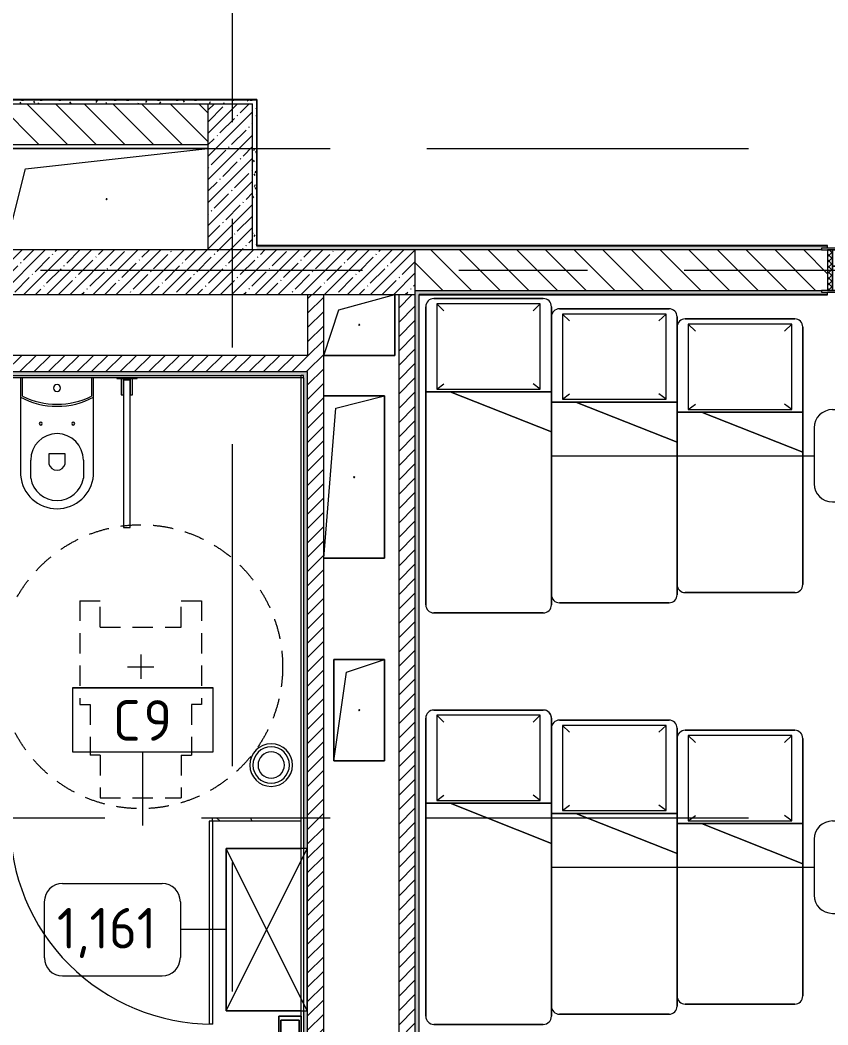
# Model space of a CAD drawing. Header units: millimetres. Extents: x 957 to 67880, y -2706 to 27400.
# Drawn here: x 42133 to 46117, y 6779 to 11733 of the extents above; entities that cross this region are included whole.
import ezdxf

# ---------------------------------------------------------------- set-up
doc = ezdxf.new("R2010")
doc.units = ezdxf.units.MM
doc.linetypes.add('200_ШТРИХ__ш1_п0_6_', pattern=[160, 100, -60])
doc.linetypes.add('Осевая', pattern=[3175, 635, -476.25, 1587.5, -476.25])
for name, color, linetype, lineweight in [('A-DOOR', 7, 'Continuous', 9), ('A-DOOR-FRAM-2', 7, 'Continuous', 9), ('A-GENM', 7, 'Continuous', 9), ('A-GENM-IDEN', 7, 'Continuous', 9), ('A-WALL', 7, 'Continuous', 9), ('I-FURN-IDEN', 7, 'Continuous', 9), ('I-WALL', 7, 'Continuous', 9), ('P-SANR-FIXT-2', 7, 'Continuous', 13), ('Оси-2', 7, 'Осевая', 9)]:
    doc.layers.add(name, color=color, linetype=linetype, lineweight=lineweight)
for name, color, linetype, lineweight, true_color in [('A-DOOR-1', 7, 'Continuous', 9, 0xc0c0c0), ('A-DOOR-FRAM-1', 7, 'Continuous', 9, 0xc0c0c0), ('A-WALL-1', 9, 'Continuous', 9, 0x808080), ('A-WALL-FNSH-1', 9, 'Continuous', 9, 0x808080), ('I-FURN-1', 9, 'Continuous', 9, 0x808080), ('I-FURN-2', 9, '200_ШТРИХ__ш1_п0_6_', 9, 0x808080), ('P-SANR-FIXT-1', 9, 'Continuous', 13, 0x808080)]:
    doc.layers.add(name, color=color, linetype=linetype, lineweight=lineweight, true_color=true_color)
doc.styles.add('GOST Common_4', font='GOST_Common.ttf', dxfattribs={"height": 200})
pattern_1 = [(45, (-57529.54, 0), (-35.35534, 35.35534), [])]
pattern_2 = [(45, (-57529.54, 0), (-57.024626, 57.024626), []), (45, (-57472.52, 0), (-57.024626, 57.024626), [100.806, -20.161, 3.353, -16.808])]
pattern_3 = [(135, (-57529.54, 0), (-70.71068, -70.71068), [])]
pattern_4 = [(0, (-57529.542, 0), (121.92, 30.48), [10.058, -81.382, 10.058, -81.382, -487.68]), (0, (-57529.542, 0), (121.92, 30.48), [-182.88, 10.058, -172.822, 10.058, -81.382, -213.36]), (0, (-57529.542, 0), (121.92, 30.48), [-457.2, 10.058, -50.902, 10.058, -142.342]), (120, (-57483.822, 15.24), (-87.356454, 90.345817), [10.058, -81.382, 10.058, -81.382, -487.68]), (120, (-57483.822, 15.24), (-87.356454, 90.345817), [-182.88, 10.058, -172.822, 10.058, -81.382, -213.36]), (120, (-57483.822, 15.24), (-87.356454, 90.345817), [-457.2, 10.058, -50.902, 10.058, -142.342]), (240, (-57468.582, 76.2), (-34.563546, -120.825817), [10.058, -81.382, 10.058, -81.382, -487.68]), (240, (-57468.582, 76.2), (-34.563546, -120.825817), [-182.88, 10.058, -172.822, 10.058, -81.382, -213.36]), (240, (-57468.582, 76.2), (-34.563546, -120.825817), [-457.2, 10.058, -50.902, 10.058, -142.342])]

# ---------------------------------------------------------------- blocks, each defined once
blk = doc.blocks.new('110_Дверь_СКБ_2Ст - Д-6_л__ ДОО_Дв_1450x2100h_Дверь из раздевальной в коридор-25835678-План расстановки мебели и оборудования 3 этажа в осях 23-33')
at = {"layer": 'A-DOOR'}
h = blk.add_hatch(dxfattribs=at)
h.set_pattern_fill('FP_18', color=256, style=0, pattern_type=2)
h.set_pattern_definition([(135, (1576.41, 164.685), (-14.14214, -14.14214), []), (225, (1576.41, 164.685), (14.14214, -14.14214), [])])
h.paths.add_polyline_path([(712.5, -100), (737.5, -100), (737.5, 100), (712.5, 99.8), (712.5, -99.8)])
at = {"layer": 'A-DOOR-FRAM-2'}
h = blk.add_hatch(dxfattribs=at)
h.set_pattern_fill('FP_19', color=256, style=0, pattern_type=2)
h.set_pattern_definition([(45, (-546.384, 164.685), (-14.1421, 14.1421), []), (135, (-546.384, 164.685), (-14.1421, -14.1421), [])])
h.paths.add_polyline_path([(-712.5, -100), (-687.5, -99.8), (-687.5, 100), (-712.5, 100)])
at = {"layer": 'A-DOOR-1'}
for p, q in [((662.5, 1050), (612.5, 1050)), ((612.5, 1050), (612.5, 100)), ((662.5, 100), (662.5, 1050)), ((-637.5, 450), (-637.5, 100)), ((-587.5, 450), (-637.5, 450)), ((-587.5, 100), (-587.5, 450)), ((-637.5, 100), (-587.5, 100)), ((612.5, 100), (662.5, 100))]:
    blk.add_line(p, q, dxfattribs=at)
for centre, radius, start, end in [((662.5, 100), 950, 90, 180), ((-637.5, 100), 350, 360, 90)]:
    blk.add_arc(centre, radius, start, end, dxfattribs=at)
at = {"layer": 'A-DOOR-FRAM-1'}
for p, q in [((-672.5, 108), (-742.5, 108)), ((-742.5, 108), (-742.5, 100)), ((-742.5, 100), (-672.5, 100)), ((-687.5, 100), (-712.5, 100)), ((-712.5, 100), (-712.5, -100)), ((-637.5, 100), (-687.5, 100)), ((-687.5, 100), (-687.5, 20)), ((-687.5, -100), (-687.5, 100)), ((-672.5, 100), (-672.5, 108)), ((-637.5, 50), (-637.5, 100)), ((662.5, 100), (662.5, 50)), ((712.5, 100), (662.5, 100)), ((767.5, 108), (697.5, 108)), ((697.5, 108), (697.5, 100)), ((697.5, 100), (767.5, 100)), ((712.5, 20), (712.5, 100)), ((737.5, 100), (712.5, 100)), ((712.5, 100), (712.5, -100)), ((737.5, -100), (737.5, 100)), ((767.5, 100), (767.5, 108)), ((-627.5, 50), (-637.5, 50)), ((-627.5, 20), (-627.5, 50)), ((662.5, 50), (652.5, 50)), ((652.5, 50), (652.5, 20)), ((-687.5, 20), (-627.5, 20)), ((-672.5, 20), (-687.5, 20)), ((-687.5, 20), (-687.5, -100)), ((-672.5, -100), (-672.5, 20)), ((652.5, 20), (712.5, 20)), ((712.5, 20), (697.5, 20)), ((697.5, 20), (697.5, -100)), ((712.5, -100), (712.5, 20)), ((-672.5, -100), (-742.5, -100)), ((-742.5, -100), (-742.5, -108)), ((-742.5, -108), (-672.5, -108)), ((-712.5, -100), (-687.5, -100)), ((-687.5, -100), (-672.5, -100)), ((-672.5, -108), (-672.5, -100)), ((697.5, -100), (712.5, -100)), ((767.5, -100), (697.5, -100)), ((697.5, -100), (697.5, -108)), ((697.5, -108), (767.5, -108)), ((712.5, -100), (737.5, -100)), ((767.5, -108), (767.5, -100))]:
    blk.add_line(p, q, dxfattribs=at)
blk = doc.blocks.new('FRT_2D_Символ _разворот МГН_1 - D1_4_Символ доступности разворота МГН _360__-18618045-План расстановки мебели и оборудования 3 этажа в осях 23-33')
at = {"layer": 'I-FURN-1'}
for p, q in [((0, 60.4), (0, -59.6)), ((-65, 0), (65, 0))]:
    blk.add_line(p, q, dxfattribs=at)
at = {"layer": 'I-FURN-2'}
for p, q in [((-300, 325.4), (-300, -185.8)), ((-300, 325.4), (-200, 325.4)), ((-200, 195.4), (-200, 325.4)), ((200, 325.4), (300, 325.4)), ((200, 195.4), (200, 325.4)), ((300, 325.4), (300, -185.8)), ((-200, 195.4), (200, 195.4)), ((-300, -185.8), (-250, -185.8)), ((-250, -185.8), (-250, -435.8)), ((300, -185.8), (250, -185.8)), ((250, -185.8), (250, -435.8)), ((-200, -435.8), (-250, -435.8)), ((-200, -435.8), (-200, -645.8)), ((200, -435.8), (250, -435.8)), ((200, -435.8), (200, -645.8)), ((-200, -645.8), (200, -645.8))]:
    blk.add_line(p, q, dxfattribs=at)
blk.add_circle((0, 0), 700, dxfattribs=at)
blk = doc.blocks.new('GM_Отверстие прямоугольное _в плите_ - Отверстие-21955708-План расстановки мебели и оборудования 3 этажа в осях 23-33')
at = {"layer": 'A-GENM'}
for p, q in [((-500, -250), (-500, 250)), ((-500, 250), (500, 250)), ((500, 250), (-500, 250)), ((-500, 250), (-500, -250)), ((-400, 150), (500, 250)), ((-500, -250), (-400, 150))]:
    blk.add_line(p, q, dxfattribs=at)
for start, end in [(360, 180), (180, 360)]:
    blk.add_arc((0, 0), 2.5, start, end, dxfattribs=at)
blk = doc.blocks.new('GM_Отверстие прямоугольное _в плите_ - Отверстие-V48-План расстановки мебели и оборудования 3 этажа в осях 23-33')
at = {"layer": 'A-GENM'}
for p, q in [((-100, 75), (175, 150)), ((175, 150), (175, -150)), ((175, -150), (175, 150)), ((-175, -150), (-100, 75)), ((175, -150), (-175, -150)), ((-175, -150), (175, -150))]:
    blk.add_line(p, q, dxfattribs=at)
for start, end in [(360, 180), (180, 360)]:
    blk.add_arc((0, 0), 2.5, start, end, dxfattribs=at)
blk = doc.blocks.new('GM_Отверстие прямоугольное _в плите_ - Отверстие-21993100-План расстановки мебели и оборудования 3 этажа в осях 23-33')
at = {"layer": 'A-GENM'}
for p, q in [((-150, 400), (150, 400)), ((150, 400), (-150, 400)), ((-90, 340), (150, 400)), ((150, 400), (150, -400)), ((150, -400), (150, 400)), ((-150, -400), (-90, 340)), ((150, -400), (-150, -400)), ((-150, -400), (150, -400))]:
    blk.add_line(p, q, dxfattribs=at)
for start, end in [(360, 180), (180, 360)]:
    blk.add_arc((0, 0), 2.5, start, end, dxfattribs=at)
blk = doc.blocks.new('GM_Отверстие прямоугольное _в плите_ - Отверстие-21609826-План расстановки мебели и оборудования 3 этажа в осях 23-33')
at = {"layer": 'A-GENM'}
for p, q in [((-125, -250), (-125, 250)), ((-125, 250), (125, 250)), ((125, 250), (-125, 250)), ((-125, 250), (-125, -250)), ((-62.5, 187.5), (125, 250)), ((125, 250), (125, -250)), ((125, -250), (125, 250)), ((-125, -250), (-62.5, 187.5)), ((125, -250), (-125, -250)), ((-125, -250), (125, -250))]:
    blk.add_line(p, q, dxfattribs=at)
for start, end in [(360, 180), (180, 360)]:
    blk.add_arc((0, 0), 2.5, start, end, dxfattribs=at)
blk = doc.blocks.new('Bed - Small Sizes - 1_118-V114-План расстановки мебели и оборудования 3 этажа в осях 23-33')
at = {"layer": 'I-FURN-1'}
for p, q in [((247.3, 0), (-292.7, 0)), ((-292.7, 0), (247.3, 0)), ((247.3, 0), (-292.7, 0)), ((-292.7, 0), (247.3, 0)), ((-332.7, -40), (-332.7, -460)), ((-332.7, -460), (-332.7, -40)), ((-332.7, -40), (-332.7, -460)), ((-332.7, -460), (-332.7, -40)), ((-277.5, -26.2), (-242.7, -60)), ((232.5, -26.2), (-277.5, -26.2)), ((-277.5, -26.2), (-277.5, -446.2)), ((232.5, -26.2), (-277.5, -26.2)), ((-277.5, -26.2), (-277.5, -446.2)), ((232.5, -26.2), (197.3, -60)), ((232.5, -446.2), (232.5, -26.2)), ((232.5, -446.2), (232.5, -26.2)), ((287.3, -460), (287.3, -40)), ((287.3, -40), (287.3, -90)), ((287.3, -90), (287.3, -40)), ((287.3, -40), (287.3, -90)), ((287.3, -90), (287.3, -460)), ((287.3, -510), (287.3, -90)), ((287.3, -90), (287.3, -510)), ((-277.5, -446.2), (-242.7, -420)), ((232.5, -446.2), (197.3, -420)), ((-332.7, -460), (-212.7, -460)), ((-212.7, -460), (-332.7, -460)), ((-332.7, -460), (-332.7, -1510)), ((-332.7, -1510), (-332.7, -460)), ((-332.7, -460), (-212.7, -460)), ((-277.5, -446.2), (232.5, -446.2)), ((-277.5, -446.2), (232.5, -446.2)), ((-212.7, -460), (287.3, -460)), ((287.3, -460), (-212.7, -460)), ((287.3, -460), (-212.7, -460)), ((-212.7, -460), (287.3, -657.7)), ((287.3, -657.7), (-212.7, -460)), ((-212.7, -460), (287.3, -460)), ((-212.7, -460), (287.3, -657.7)), ((-212.7, -460), (287.3, -460)), ((287.3, -657.7), (287.3, -460)), ((287.3, -460), (287.3, -510)), ((287.3, -510), (287.3, -657.7)), ((287.3, -657.7), (287.3, -510)), ((287.3, -510), (287.3, -657.7)), ((287.3, -1510), (287.3, -657.7)), ((287.3, -657.7), (287.3, -1460)), ((287.3, -1460), (287.3, -1510)), ((-292.7, -1550), (247.3, -1550)), ((247.3, -1550), (-292.7, -1550))]:
    blk.add_line(p, q, dxfattribs=at)
for centre, start, end in [((-292.7, -40), 90, 180), ((-292.7, -40), 90, 180), ((247.3, -40), 360, 90), ((247.3, -40), 30, 90), ((-292.7, -40), 90, 180), ((-292.7, -40), 90, 180), ((247.3, -40), 30, 90), ((247.3, -40), 30, 90), ((247.3, -40), 29.0015, 30), ((247.3, -40), 29.0015, 30), ((247.3, -40), 29.0015, 30), ((247.3, -40), 0, 29.0015), ((247.3, -40), 0, 29.0015), ((247.3, -40), 0, 29.0015), ((-292.7, -1510), 180, 270), ((-292.7, -1510), 180, 270), ((247.3, -1510), 270, 360), ((247.3, -1510), 270, 0)]:
    blk.add_arc(centre, 40, start, end, dxfattribs=at)
blk = doc.blocks.new('Bed - Small Sizes - Single 5-V109-План расстановки мебели и оборудования 3 этажа в осях 23-33')
at = {"layer": 'I-FURN-1'}
for p, q in [((247.3, 0), (-292.7, 0)), ((-292.7, 0), (247.3, 0)), ((247.3, 0), (-292.7, 0)), ((-292.7, 0), (247.3, 0)), ((-332.7, -40), (-332.7, -410)), ((-332.7, -460), (-332.7, -40)), ((-332.7, -40), (-332.7, -460)), ((-332.7, -460), (-332.7, -40)), ((-277.5, -26.2), (-242.7, -60)), ((232.5, -26.2), (-277.5, -26.2)), ((-277.5, -26.2), (-277.5, -446.2)), ((232.5, -26.2), (-277.5, -26.2)), ((-277.5, -26.2), (-277.5, -446.2)), ((232.5, -26.2), (197.3, -60)), ((232.5, -446.2), (232.5, -26.2)), ((232.5, -446.2), (232.5, -26.2)), ((287.3, -460), (287.3, -40)), ((287.3, -40), (287.3, -90)), ((287.3, -90), (287.3, -40)), ((287.3, -40), (287.3, -90)), ((287.3, -90), (287.3, -460)), ((287.3, -510), (287.3, -90)), ((287.3, -90), (287.3, -510)), ((-332.7, -410), (-332.7, -460)), ((-277.5, -446.2), (-242.7, -420)), ((232.5, -446.2), (197.3, -420)), ((-332.7, -460), (-212.7, -460)), ((-212.7, -460), (-332.7, -460)), ((-332.7, -460), (-332.7, -607.7)), ((-332.7, -607.7), (-332.7, -460)), ((-332.7, -460), (-212.7, -460)), ((-277.5, -446.2), (232.5, -446.2)), ((-277.5, -446.2), (232.5, -446.2)), ((-212.7, -460), (287.3, -460)), ((287.3, -460), (-212.7, -460)), ((287.3, -460), (-212.7, -460)), ((-212.7, -460), (287.3, -657.7)), ((287.3, -657.7), (-212.7, -460)), ((-212.7, -460), (287.3, -460)), ((-212.7, -460), (287.3, -657.7)), ((-212.7, -460), (287.3, -460)), ((287.3, -657.7), (287.3, -460)), ((287.3, -460), (287.3, -510)), ((287.3, -510), (287.3, -657.7)), ((287.3, -657.7), (287.3, -510)), ((287.3, -510), (287.3, -657.7)), ((-332.7, -607.7), (-332.7, -1410)), ((-332.7, -1410), (-332.7, -607.7)), ((287.3, -1410), (287.3, -657.7)), ((287.3, -657.7), (287.3, -1360)), ((287.3, -1360), (287.3, -1410)), ((-292.7, -1450), (247.3, -1450)), ((247.3, -1450), (-292.7, -1450))]:
    blk.add_line(p, q, dxfattribs=at)
for centre, start, end in [((-292.7, -40), 90, 180), ((-292.7, -40), 90, 180), ((247.3, -40), 360, 90), ((247.3, -40), 0, 90), ((-292.7, -40), 90, 180), ((-292.7, -40), 90, 180), ((247.3, -40), 0, 90), ((247.3, -40), 0, 90), ((-292.7, -1410), 180, 270), ((-292.7, -1410), 180, 270), ((247.3, -1410), 270, 0), ((247.3, -1410), 270, 0)]:
    blk.add_arc(centre, 40, start, end, dxfattribs=at)
blk = doc.blocks.new('Bed - Small Sizes - Single 6-V65-План расстановки мебели и оборудования 3 этажа в осях 23-33')
at = {"layer": 'I-FURN-1'}
for p, q in [((247.3, 0), (-292.7, 0)), ((-292.7, 0), (247.3, 0)), ((247.3, 0), (-292.7, 0)), ((-292.7, 0), (247.3, 0)), ((-332.7, -40), (-332.7, -410)), ((-332.7, -460), (-332.7, -40)), ((-332.7, -40), (-332.7, -460)), ((-332.7, -460), (-332.7, -40)), ((-277.5, -26.2), (-242.7, -60)), ((232.5, -26.2), (-277.5, -26.2)), ((-277.5, -26.2), (-277.5, -446.2)), ((232.5, -26.2), (-277.5, -26.2)), ((-277.5, -26.2), (-277.5, -446.2)), ((232.5, -26.2), (197.3, -60)), ((232.5, -446.2), (232.5, -26.2)), ((232.5, -446.2), (232.5, -26.2)), ((287.3, -460), (287.3, -40)), ((287.3, -40), (287.3, -460)), ((287.3, -657.7), (287.3, -40)), ((287.3, -40), (287.3, -657.7)), ((-332.7, -410), (-332.7, -460)), ((-277.5, -446.2), (-242.7, -420)), ((232.5, -446.2), (197.3, -420)), ((-332.7, -460), (-212.7, -460)), ((-212.7, -460), (-332.7, -460)), ((-332.7, -460), (-332.7, -607.7)), ((-332.7, -607.7), (-332.7, -460)), ((-332.7, -460), (-212.7, -460)), ((-277.5, -446.2), (232.5, -446.2)), ((-277.5, -446.2), (232.5, -446.2)), ((-212.7, -460), (287.3, -460)), ((287.3, -460), (-212.7, -460)), ((287.3, -460), (-212.7, -460)), ((-212.7, -460), (287.3, -657.7)), ((287.3, -657.7), (-212.7, -460)), ((-212.7, -460), (287.3, -460)), ((-212.7, -460), (287.3, -657.7)), ((-212.7, -460), (287.3, -460)), ((287.3, -657.7), (287.3, -460)), ((287.3, -460), (287.3, -657.7)), ((-332.7, -607.7), (-332.7, -1310)), ((-332.7, -1310), (-332.7, -607.7)), ((287.3, -1310), (287.3, -657.7)), ((287.3, -657.7), (287.3, -1310)), ((-292.7, -1350), (247.3, -1350)), ((247.3, -1350), (-292.7, -1350))]:
    blk.add_line(p, q, dxfattribs=at)
for centre, start, end in [((-292.7, -40), 90, 180), ((-292.7, -40), 90, 180), ((247.3, -40), 360, 90), ((247.3, -40), 0, 90), ((-292.7, -40), 90, 180), ((-292.7, -40), 90, 180), ((247.3, -40), 0, 90), ((247.3, -40), 0, 90), ((-292.7, -1310), 180, 270), ((-292.7, -1310), 180, 270), ((247.3, -1310), 270, 0), ((247.3, -1310), 270, 0)]:
    blk.add_arc(centre, 40, start, end, dxfattribs=at)
blk = doc.blocks.new('Bed - Small Sizes - 1_118-V113-План расстановки мебели и оборудования 3 этажа в осях 23-33')
at = {"layer": 'I-FURN-1'}
for p, q in [((247.3, 0), (-292.7, 0)), ((-292.7, 0), (247.3, 0)), ((247.3, 0), (-292.7, 0)), ((-292.7, 0), (247.3, 0)), ((-332.7, -40), (-332.7, -460)), ((-332.7, -460), (-332.7, -40)), ((-332.7, -40), (-332.7, -460)), ((-332.7, -460), (-332.7, -40)), ((-277.5, -26.2), (-242.7, -60)), ((232.5, -26.2), (-277.5, -26.2)), ((-277.5, -26.2), (-277.5, -446.2)), ((232.5, -26.2), (-277.5, -26.2)), ((-277.5, -26.2), (-277.5, -446.2)), ((232.5, -26.2), (197.3, -60)), ((232.5, -446.2), (232.5, -26.2)), ((232.5, -446.2), (232.5, -26.2)), ((287.3, -460), (287.3, -40)), ((287.3, -40), (287.3, -90)), ((287.3, -90), (287.3, -40)), ((287.3, -40), (287.3, -90)), ((287.3, -90), (287.3, -460)), ((287.3, -510), (287.3, -90)), ((287.3, -90), (287.3, -510)), ((-277.5, -446.2), (-242.7, -420)), ((232.5, -446.2), (197.3, -420)), ((-332.7, -460), (-212.7, -460)), ((-212.7, -460), (-332.7, -460)), ((-332.7, -460), (-332.7, -1510)), ((-332.7, -1510), (-332.7, -460)), ((-332.7, -460), (-212.7, -460)), ((-277.5, -446.2), (232.5, -446.2)), ((-277.5, -446.2), (232.5, -446.2)), ((-212.7, -460), (287.3, -460)), ((287.3, -460), (-212.7, -460)), ((287.3, -460), (-212.7, -460)), ((-212.7, -460), (287.3, -657.7)), ((287.3, -657.7), (-212.7, -460)), ((-212.7, -460), (287.3, -460)), ((-212.7, -460), (287.3, -657.7)), ((-212.7, -460), (287.3, -460)), ((287.3, -657.7), (287.3, -460)), ((287.3, -460), (287.3, -510)), ((287.3, -510), (287.3, -657.7)), ((287.3, -657.7), (287.3, -510)), ((287.3, -510), (287.3, -657.7)), ((287.3, -1510), (287.3, -657.7)), ((287.3, -657.7), (287.3, -1460)), ((287.3, -1460), (287.3, -1510)), ((-292.7, -1550), (247.3, -1550)), ((247.3, -1550), (-292.7, -1550))]:
    blk.add_line(p, q, dxfattribs=at)
for centre, start, end in [((-292.7, -40), 90, 180), ((-292.7, -40), 90, 180), ((247.3, -40), 360, 90), ((247.3, -40), 0, 90), ((-292.7, -40), 90, 180), ((-292.7, -40), 90, 180), ((247.3, -40), 0, 90), ((247.3, -40), 0, 90), ((-292.7, -1510), 180, 270), ((-292.7, -1510), 180, 270), ((247.3, -1510), 270, 360), ((247.3, -1510), 270, 0)]:
    blk.add_arc(centre, 40, start, end, dxfattribs=at)
blk = doc.blocks.new('Шкаф параметрический - 1_161-25595840-План расстановки мебели и оборудования 3 этажа в осях 23-33')
at = {"layer": 'I-FURN-1'}
for p, q in [((0, 0), (800, 400)), ((0, 400), (800, 0)), ((800, 400), (0, 400)), ((0, 400), (0, 0)), ((0, 29), (0, 400)), ((0, 400), (800, 400)), ((800, 0), (800, 400)), ((800, 400), (800, 29)), ((0, 0), (800, 0))]:
    blk.add_line(p, q, dxfattribs=at)
blk = doc.blocks.new('Вешалка - 1_25-V128-План расстановки мебели и оборудования 3 этажа в осях 23-33')
at = {"layer": 'I-FURN-1'}
for p, q in [((350, 55), (-350, 55)), ((-350, 55), (-350, -55)), ((-350, -55), (-350, 55)), ((-350, 55), (350, 55)), ((350, -55), (350, 55)), ((350, 55), (350, -55)), ((-330.4, -46), (-330.4, 44.4)), ((-330.4, -46), (-330.4, 44.4)), ((-330.4, 44.4), (330.2, 44.4)), ((330.2, 44.4), (-330.4, 44.4)), ((330.2, 44.4), (330.2, -46)), ((330.2, -46), (330.2, 44.4)), ((-330.4, -46), (330.2, -46)), ((330.2, -46), (-330.4, -46)), ((-350, -55), (350, -55)), ((350, -55), (-350, -55))]:
    blk.add_line(p, q, dxfattribs=at)
blk = doc.blocks.new('131_Сантехническая перегородка_Дверь МГН 2 - СД-1-30897608-План расстановки мебели и оборудования 3 этажа в осях 23-33')
at = {"layer": 'A-DOOR'}
h = blk.add_hatch(dxfattribs=at)
h.set_pattern_fill('FP_59', color=256, style=0, pattern_type=2)
h.set_pattern_definition([(288.435, (100513.21, 7791), (416.50086, -832.99954), [158.05, -1159.038]), (319.399, (100563.19, 7641.06), (2499.010644, -2082.486787), [76.799, -3763.143]), (316.848, (100205, 7591.08), (6247.5402574, -5830.957739), [182.691, -8951.868]), (289.983, (100338.28, 7466.13), (1249.49393, -3332.002656), [97.5, -4777.508]), (270, (100371.6, 7791), (416.5, -416.5), [83.3, -333.2]), (298.443, (100371.6, 7707.7), (-2915.5071394, 5414.4962996), [227.365, -11140.87]), (264.289, (100479.89, 7507.78), (416.5263, 3748.496867), [83.716, -4102.058]), (309.806, (100471.56, 7424.48), (-1666.01521, 2082.48651), [65.059, -3187.91])])
h.paths.add_polyline_path([(-56.5, 8), (-427.5, 8), (-427.5, -8), (10, -8), (10, 8)])
at = {"layer": 'A-DOOR-1'}
for p, q in [((10, 1008), (26, 1008)), ((10, 8), (10, 1008)), ((26, 8), (26, 1008)), ((10, 8), (26, 8))]:
    blk.add_line(p, q, dxfattribs=at)
blk.add_arc((10, 8), 1000, 360, 90, dxfattribs=at)
at = {"layer": 'A-GENM'}
for p, q in [((-427.5, 8), (10, 8)), ((10, 8), (10, -8)), ((1010, 8), (1110, 8)), ((1010, 8), (1010, -8)), ((1110, 8), (1110, -8)), ((10, -8), (-427.5, -8)), ((1110, -8), (1010, -8))]:
    blk.add_line(p, q, dxfattribs=at)
blk = doc.blocks.new('132_МГН_Поручень для унитаза_тип откидной - ПР 1Р-18611699-План расстановки мебели и оборудования 3 этажа в осях 23-33')
at = {"layer": 'A-GENM'}
for p, q in [((-16, 738), (-16, 9.5)), ((16, 738), (-16, 738)), ((16, 9.5), (16, 738)), ((-28.2, 83), (-28.2, 3)), ((-17, 83), (-28.2, 83)), ((-17, 3), (-17, 83)), ((17, 83), (17, 3)), ((28.2, 83), (17, 83)), ((28.2, 3), (28.2, 83)), ((-50, 3), (-50, 0)), ((50, 3), (-50, 3)), ((-17, 3), (-28.2, 3)), ((-16, 9.5), (-16.6, 8.9)), ((-16.6, 8.9), (-16.6, 4.2)), ((16, 9.5), (-16, 9.5)), ((16, 9.5), (16.6, 8.9)), ((16.6, 8.9), (16.6, 4.2)), ((28.2, 3), (17, 3)), ((50, 0), (50, 3))]:
    blk.add_line(p, q, dxfattribs=at)
for centre, start, end in [((-15.3, 4.2), 180, 270), ((15.3, 4.2), 270, 360)]:
    blk.add_arc(centre, 1.24, start, end, dxfattribs=at)
blk = doc.blocks.new('WC Seat_2 with Cistern-Wall Based - SE21-33487045-План расстановки мебели и оборудования 3 этажа в осях 23-33')
at = {"layer": 'P-SANR-FIXT-1'}
for p, q in [((-5, 410.5), (-5, 500.5)), ((255, 500.5), (255, 410.5)), ((-55, 485.5), (-55, 100.5)), ((305, 100.5), (305, 485.5)), ((85, 430.5), (85, 380.5)), ((165, 380.5), (165, 430.5)), ((85, 380.5), (165, 380.5)), ((-55, 100.5), (-55, 5.5)), ((305, 5.5), (305, 100.5)), ((-45, 5.5), (-45, 95.6)), ((295, 95.6), (295, 5.5))]:
    blk.add_line(p, q, dxfattribs=at)
for centre, radius, start, end in [((125, 469.8), 180.7, 4.9791, 175.0209), ((125, 478.7), 131.8, 9.5273, 170.4727), ((125, 418.8), 41.7, 16.2602, 163.7398), ((125, 410.5), 130, 180, 360), ((45, 230.5), 7.5, 0, 180), ((45, 230.5), 7.5, 180, 360), ((205, 230.5), 7.5, 0, 180), ((205, 230.5), 7.5, 180, 360), ((125, -237), 382.5, 61.9275, 118.0725), ((125, -247), 382.5, 63.6122, 116.3878), ((125, 55.5), 17.5, 0, 180), ((125, 55.5), 17.5, 180, 360)]:
    blk.add_arc(centre, radius, start, end, dxfattribs=at)
blk = doc.blocks.new('мусорная корзина - Round_ Metal-V200-План расстановки мебели и оборудования 3 этажа в осях 23-33')
at = {"layer": 'P-SANR-FIXT-1'}
for radius, start, end in [(105, 0, 180), (90, 360, 180), (65, 0, 180), (105, 180, 360), (90, 180, 360), (65, 180, 360)]:
    blk.add_arc((0, 0), radius, start, end, dxfattribs=at)
blk = doc.blocks.new('Марка_Мебель - В прямоуг_Balcon_Марка-25523697-План расстановки мебели и оборудования 3 этажа в осях 23-33')
at = {"layer": 'I-FURN-IDEN'}
for p, q in [((-2.455, 2.278), (2.455, 2.278)), ((-3.355, 1.378), (-3.355, -1.384)), ((3.355, 1.378), (3.355, -1.378)), ((-2.461, -2.278), (2.455, -2.278))]:
    blk.add_line(p, q, dxfattribs=at)
for centre, radius, start, end in [((-2.455, 1.378), 0.9, 90, 180), ((2.455, 1.378), 0.9, 0, 90), ((-2.461, -1.384), 0.893, 180, 270), ((2.455, -1.378), 0.9, 270, 0)]:
    blk.add_arc(centre, radius, start, end, dxfattribs=at)
blk = doc.blocks.new('Mark Reiling - Mark Reiling-26174330-План расстановки мебели и оборудования 3 этажа в осях 23-33')
at = {"layer": 'A-GENM-IDEN'}
for p, q in [((-3.47, 1.49), (-3.47, -1.663)), ((-3.47, 1.49), (3.47, 1.49)), ((3.47, 1.49), (-3.47, 1.49)), ((-3.47, 1.49), (-3.47, -1.663)), ((3.47, -1.663), (3.47, 1.49)), ((3.47, -1.663), (3.47, 1.49)), ((-3.47, -1.663), (3.47, -1.663)), ((-3.47, -1.663), (3.47, -1.663))]:
    blk.add_line(p, q, dxfattribs=at)

msp = doc.modelspace()

# ---------------------------------------------------------------- hatches: boundary and pattern name
at = {"layer": 'I-WALL'}
h = msp.add_hatch(dxfattribs=at)
h.set_pattern_fill('FP_3', color=256, style=0, pattern_type=2)
h.set_pattern_definition(pattern_3)
h.paths.add_polyline_path([(43059.5, 11120), (43059.5, 11320), (41170.5, 11320), (41170.5, 11120), (42269.5, 11120)])
h = msp.add_hatch(dxfattribs=at)
h.set_pattern_fill('FP_35', color=256, style=0, pattern_type=2)
h.set_pattern_definition(pattern_4)
h.paths.add_polyline_path([(42269.5, 11320), (43299.5, 11320), (43299.5, 11340), (41190.5, 11340), (41191.5, 11320), (42059.5, 11320)])
h = msp.add_hatch(dxfattribs=at)
h.set_pattern_fill('FP_4', color=256, style=0, pattern_type=2)
h.set_pattern_definition(pattern_2)
h.paths.add_polyline_path([(43279.5, 10600), (43279.5, 11320), (43059.5, 11320), (43059.5, 10600)])
h = msp.add_hatch(dxfattribs=at)
h.set_pattern_fill('FP_35', color=256, style=0, pattern_type=2)
h.set_pattern_definition(pattern_4)
h.paths.add_polyline_path([(43279.5, 10600), (43299.5, 10600), (43299.5, 11320), (43279.5, 11320), (43279.5, 11096.5)])
h = msp.add_hatch(dxfattribs=at)
h.set_pattern_fill('FP_35', color=256, style=0, pattern_type=2)
h.set_pattern_definition(pattern_4)
h.paths.add_polyline_path([(61800.5, 10600), (63680.5, 10600), (63680.5, 10620), (53650.5, 10620), (53650.5, 10608), (53680.5, 10608), (53680.5, 10600), (60085.7, 10600)])
h.paths.add_polyline_path([(49905, 10600), (50120.5, 10600), (50120.5, 10608), (50175.5, 10608), (50175.5, 10620), (47565.5, 10620), (47565.5, 10608), (47595.5, 10608), (47595.5, 10600), (49840.5, 10600)])
h.paths.add_polyline_path([(51630.5, 10600), (52670.5, 10600), (52670.5, 10608), (52700.5, 10608), (52700.5, 10620), (51575.5, 10620), (51575.5, 10608), (51630.5, 10608), (51630.5, 10601)])
h.paths.add_polyline_path([(44178.3, 10600), (46085.5, 10600.2), (46085.5, 10608), (46115.5, 10608), (46115.5, 10620), (43299.5, 10620), (43299.5, 10600), (44133.5, 10600)])
h = msp.add_hatch(dxfattribs=at)
h.set_pattern_fill('FP_3', color=256, style=0, pattern_type=2)
h.set_pattern_definition(pattern_3)
h.paths.add_polyline_path([(47595.5, 10400), (49600.5, 10400), (49600.5, 10600), (47565.5, 10600), (47565.5, 10400)])
h.paths.add_polyline_path([(44753.5, 10400), (46115.5, 10400), (46115.5, 10600), (44080.5, 10600), (44080.5, 10400), (44178.3, 10400)])
h.paths.add_polyline_path([(36542.8, 10400), (36680.5, 10400.5), (36680.5, 10600), (35930.5, 10600), (35930.5, 10400), (36151, 10400)])
h.paths.add_polyline_path([(34500.5, 10400), (34980.5, 10400), (34980.5, 10600), (33855.5, 10600), (33855.5, 10400), (34420.5, 10400)])
h.paths.add_polyline_path([(32255.5, 10400), (32455.5, 10400), (32455.5, 10600), (32080.5, 10600), (32080.5, 10400), (32100.5, 10400)])
h = msp.add_hatch(dxfattribs=at)
h.set_pattern_fill('FP_4', color=256, style=0, pattern_type=2)
h.set_pattern_definition(pattern_2)
h.paths.add_polyline_path([(43542.1, 10380), (44080.5, 10380), (44080.5, 10600), (36680.5, 10600), (36680.5, 10380), (42269.5, 10380)])
h = msp.add_hatch(dxfattribs=at)
h.set_pattern_fill('FP_5', color=256, style=0, pattern_type=2)
h.set_pattern_definition(pattern_1)
h.paths.add_polyline_path([(43550.5, 5400), (43630.5, 5400), (43630.5, 10380), (43550.5, 10380), (43550.5, 5400)])
h = msp.add_hatch(dxfattribs=at)
h.set_pattern_fill('FP_5', color=256, style=0, pattern_type=2)
h.set_pattern_definition(pattern_1)
h.paths.add_polyline_path([(44080.5, 5400), (44080.5, 10380), (44000.5, 10380), (44000.5, 5400)])
h = msp.add_hatch(dxfattribs=at)
h.set_pattern_fill('FP_35', color=256, style=0, pattern_type=2)
h.set_pattern_definition(pattern_4)
h.paths.add_polyline_path([(47565.5, 10380), (49600.5, 10380), (49600.5, 10400), (47595.5, 10399.7), (47595.5, 10392), (47565.5, 10392)])
h.paths.add_polyline_path([(44100.5, 10380), (46115.5, 10380), (46115.5, 10392), (46085.5, 10392), (46085.5, 10400), (44080.5, 10400), (44080.5, 10380)])
h = msp.add_hatch(dxfattribs=at)
h.set_pattern_fill('FP_35', color=256, style=0, pattern_type=2)
h.set_pattern_definition(pattern_4)
h.paths.add_polyline_path([(44100.5, 5160), (44100.5, 10380), (44080.5, 10380), (44080.5, 5160)])
h = msp.add_hatch(dxfattribs=at)
h.set_pattern_fill('FP_5', color=256, style=0, pattern_type=2)
h.set_pattern_definition(pattern_1)
h.paths.add_polyline_path([(40996.9, 10000), (43550.5, 10000), (43550.5, 10080), (36760.5, 10080), (36760.5, 10000), (40678.7, 10000)])
h = msp.add_hatch(dxfattribs=at)
h.set_pattern_fill('FP_35', color=256, style=0, pattern_type=2)
h.set_pattern_definition(pattern_4)
h.paths.add_polyline_path([(42269.5, 9980), (43530.5, 9980), (43530.5, 10000), (36780.5, 10000), (36780.5, 9980), (42110.4, 9980)])
h = msp.add_hatch(dxfattribs=at)
h.set_pattern_fill('FP_35', color=256, style=0, pattern_type=2)
h.set_pattern_definition(pattern_4)
h.paths.add_polyline_path([(43542.1, 5420), (43550.5, 5420), (43550.5, 10000), (43530.5, 10000), (43530.5, 7648.5), (43548.5, 7648.5), (43548.5, 6848.5), (43530.5, 6848.5), (43530.5, 5420)])

# ---------------------------------------------------------------- linework, layer by layer
at = {"layer": 'A-GENM-IDEN'}
msp.add_line((42738.2, 7761.4), (42738.2, 8120.5), dxfattribs=at)
at = {"layer": 'A-WALL'}
for p, q in [((39889.5, 11320), (43279.5, 11320)), ((41190.5, 11340), (43299.5, 11340)), ((43299.5, 11320), (43299.5, 10620)), ((43299.5, 10620), (46115.5, 10620)), ((44080.5, 10400), (46085.5, 10400)), ((46115.5, 10380), (44100.5, 10380)), ((36760.5, 10000), (43550.5, 10000)), ((43550.5, 5400), (43550.5, 10000))]:
    msp.add_line(p, q, dxfattribs=at)
at = {"layer": 'A-WALL-1'}
for p, q in [((43059.5, 11320), (43059.5, 10600)), ((43279.5, 10600), (43279.5, 11320)), ((41170.5, 11120), (43059.5, 11120)), ((46115.5, 10608), (46115.5, 10620)), ((46085.5, 10600), (35960.5, 10600)), ((44080.5, 10600), (44080.5, 2975)), ((36680.5, 10380), (44080.5, 10380)), ((43550.5, 10380), (43550.5, 10080)), ((43630.5, 5400), (43630.5, 10380)), ((44000.5, 10380), (44000.5, 5400)), ((44100.5, 5160), (44100.5, 10380)), ((46115.5, 10380), (46115.5, 10392)), ((43550.5, 10080), (36760.5, 10080)), ((36780.5, 9980), (43519.5, 9980)), ((43530.5, 9969), (43530.5, 5420))]:
    msp.add_line(p, q, dxfattribs=at)
at = {"layer": 'A-WALL-FNSH-1'}
for p, q in [((43300.5, 11341), (41191.5, 11341)), ((43299.5, 11340), (43299.5, 11320)), ((43300.5, 11341), (43300.5, 10620)), ((46115.5, 10621), (43300.5, 10621)), ((46115.5, 10620), (46115.5, 10621)), ((44101.5, 5159), (44101.5, 10379)), ((44101.5, 10379), (46115.5, 10379)), ((46115.5, 10379), (46115.5, 10380))]:
    msp.add_line(p, q, dxfattribs=at)
at = {"layer": 'I-FURN-IDEN'}
for p, q in [((44753.5, 9585), (46049.6, 9585)), ((44753.5, 7556.4), (46049.6, 7556.4)), ((43148.5, 7248.5), (42923.2, 7248.5))]:
    msp.add_line(p, q, dxfattribs=at)
at = {"layer": 'I-WALL'}
for p, q in [((43530.5, 9969), (36791.5, 9969)), ((43519.5, 5431), (43519.5, 9980)), ((43530.5, 9980), (43519.5, 9980)), ((43530.5, 9969), (43530.5, 9980))]:
    msp.add_line(p, q, dxfattribs=at)
at = {"layer": 'Оси-2'}
for p, q in [((43180.5, 593.7), (43180.5, 19191.6)), ((27152.2, 11100), (65200.5, 11100)), ((28422.2, 10500), (65200.5, 10500)), ((27152.2, 7800), (65200.5, 7800))]:
    msp.add_line(p, q, dxfattribs=at)

# ---------------------------------------------------------------- block references
at = {"layer": 'A-DOOR-1'}
msp.add_blockref('110_Дверь_СКБ_2Ст - Д-6_л__ ДОО_Дв_1450x2100h_Дверь из раздевальной в коридор-25835678-План расстановки мебели и оборудования 3 этажа в осях 23-33', (46828, 10500), dxfattribs=at)
at = {"layer": 'A-GENM'}
for name, p in [('GM_Отверстие прямоугольное _в плите_ - Отверстие-21955708-План расстановки мебели и оборудования 3 этажа в осях 23-33', (42559.5, 10850)), ('GM_Отверстие прямоугольное _в плите_ - Отверстие-V48-План расстановки мебели и оборудования 3 этажа в осях 23-33', (43805.5, 10230)), ('GM_Отверстие прямоугольное _в плите_ - Отверстие-21993100-План расстановки мебели и оборудования 3 этажа в осях 23-33', (43780.5, 9480)), ('GM_Отверстие прямоугольное _в плите_ - Отверстие-21609826-План расстановки мебели и оборудования 3 этажа в осях 23-33', (43805.5, 8330))]:
    msp.add_blockref(name, p, dxfattribs=at)
at = {"layer": 'A-GENM', "rotation": 180}
msp.add_blockref('131_Сантехническая перегородка_Дверь МГН 2 - СД-1-30897608-План расстановки мебели и оборудования 3 этажа в осях 23-33', (43092, 7791), dxfattribs=at)
at = {"layer": 'A-GENM-IDEN', "xscale": 99.99999999999993, "yscale": 99.99999999999993, "zscale": 99.99999999999993}
msp.add_blockref('Mark Reiling - Mark Reiling-26174330-План расстановки мебели и оборудования 3 этажа в осях 23-33', (42738.2, 8291), dxfattribs=at)
at = {"layer": 'I-FURN-1'}
for name, p in [('Bed - Small Sizes - 1_118-V113-План расстановки мебели и оборудования 3 этажа в осях 23-33', (44466.1, 10360)), ('Bed - Small Sizes - Single 5-V109-План расстановки мебели и оборудования 3 этажа в осях 23-33', (45086.1, 10310)), ('Bed - Small Sizes - Single 6-V65-План расстановки мебели и оборудования 3 этажа в осях 23-33', (45706.1, 10260)), ('FRT_2D_Символ _разворот МГН_1 - D1_4_Символ доступности разворота МГН _360__-18618045-План расстановки мебели и оборудования 3 этажа в осях 23-33', (42727.7, 8544.9)), ('FRT_2D_Символ _разворот МГН_1 - D1_4_Символ доступности разворота МГН _360__-18618045-План расстановки мебели и оборудования 3 этажа в осях 23-33', (42727.7, 8544.9)), ('Bed - Small Sizes - 1_118-V114-План расстановки мебели и оборудования 3 этажа в осях 23-33', (44466.1, 8331.4)), ('Bed - Small Sizes - Single 5-V109-План расстановки мебели и оборудования 3 этажа в осях 23-33', (45086.1, 8281.4)), ('Bed - Small Sizes - Single 6-V65-План расстановки мебели и оборудования 3 этажа в осях 23-33', (45706.1, 8231.4))]:
    msp.add_blockref(name, p, dxfattribs=at)
for name, p, rotation in [('Шкаф параметрический - 1_161-25595840-План расстановки мебели и оборудования 3 этажа в осях 23-33', (43548.5, 6848.5), 89.9999999999999), ('Вешалка - 1_25-V128-План расстановки мебели и оборудования 3 этажа в осях 23-33', (43463.4, 6471.6), 89.99999999999984)]:
    msp.add_blockref(name, p, dxfattribs=dict(at, rotation=rotation))
at = {"layer": 'I-FURN-IDEN', "xscale": 99.99999999999993, "yscale": 99.99999999999993, "zscale": 99.99999999999993}
for p in [(46385.1, 9585), (46385.1, 7556.4), (42587.7, 7248.5)]:
    msp.add_blockref('Марка_Мебель - В прямоуг_Balcon_Марка-25523697-План расстановки мебели и оборудования 3 этажа в осях 23-33', p, dxfattribs=at)
at = {"layer": 'P-SANR-FIXT-1', "rotation": 180}
msp.add_blockref('WC Seat_2 with Cistern-Wall Based - SE21-33487045-План расстановки мебели и оборудования 3 этажа в осях 23-33', (42439.9, 9974.5), dxfattribs=at)
at = {"layer": 'P-SANR-FIXT-1'}
msp.add_blockref('мусорная корзина - Round_ Metal-V200-План расстановки мебели и оборудования 3 этажа в осях 23-33', (43371.2, 8060), dxfattribs=at)
at = {"layer": 'P-SANR-FIXT-2', "rotation": 180}
msp.add_blockref('132_МГН_Поручень для унитаза_тип откидной - ПР 1Р-18611699-План расстановки мебели и оборудования 3 этажа в осях 23-33', (42659.4, 9969), dxfattribs=at)

# ---------------------------------------------------------------- texts
at = {"layer": 'A-GENM-IDEN', "char_height": 200, "width": 176.371, "attachment_point": 1, "style": 'GOST Common_4'}
for s, insert in [('\\fGOST Common|b0|i0|c204|p34|;С', (42596.1, 8380.1)), ('\\fGOST Common|b0|i0|c204|p34|;9', (42741.6, 8380.1))]:
    msp.add_mtext(s, dxfattribs=dict(at, insert=insert))
at = {"layer": 'I-FURN-IDEN', "insert": (42314.7, 7355.5), "char_height": 200, "width": 625.316, "attachment_point": 1, "style": 'GOST Common_4'}
msp.add_mtext('1,161', dxfattribs=at)

doc.saveas('drawing.dxf')
